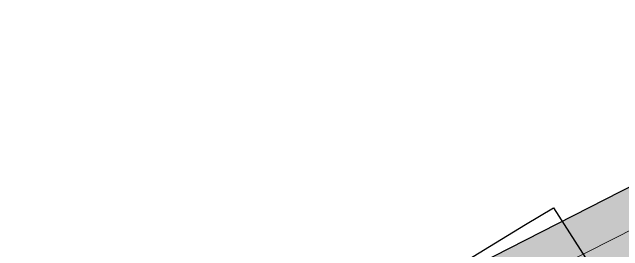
# Model space of a CAD drawing. Header units: metres. Extents: x 12 to 777, y -493 to 333.
# Drawn here: x 493.8 to 550.3, y -217.5 to -195.4 of the extents above; entities that cross this region are included whole.
import ezdxf

# ---------------------------------------------------------------- set-up
doc = ezdxf.new("R2010")
doc.units = ezdxf.units.M
doc.header["$LTSCALE"] = 5
doc.header["$MEASUREMENT"] = 0
doc.linetypes.add('HIDDEN', pattern=[0.375, 0.25, -0.125])
doc.layers.add('A-ELEV-OVHD', color=3, linetype='HIDDEN', lineweight=18)
doc.layers.add('U-ANNO-PATT', color=8, linetype='Continuous', lineweight=18)
doc.layers.add('U-PROP', color=1, linetype='Continuous')
doc.layers.add('U-STRT', color=4, linetype='Continuous')

msp = doc.modelspace()

# ---------------------------------------------------------------- hatches: boundary and pattern name
at = {"layer": 'U-ANNO-PATT'}
h = msp.add_hatch(dxfattribs=at)
h.set_pattern_fill('AR-SAND', color=256, scale=0.01, style=0)
h.set_pattern_definition([(72.91278, (-361.98575, 509.12287), (-0.29663709, 0.38959949), [0, -0.38608, 0, -0.4318, 0, -0.41275]), (42.91278, (-361.98575, 509.1229), (-0.0490128, 0.84469353), [0, -0.20828, 0, -0.34798, 0, -0.13335]), (2.91278, (-362.24037, 508.94183), (0.64382484, 0.45952211), [0, -0.127, 0, -0.4572, 0, -0.5969]), (352.91278, (-362.2404, 508.9418), (0.4931181, 0.6241398), [0, -0.0635, 0, -0.29972, 0, -0.3429])])
h.paths.add_polyline_path([(562.041, -205.973), (535.939, -219.306), (540.108, -225.17), (566.286, -211.944)])

# ---------------------------------------------------------------- linework, layer by layer
at = {"layer": 'A-ELEV-OVHD', "color": 4, "ltscale": 100}
msp.add_lwpolyline([(518.052, -335.605, -0.013411), (518.052, -335.605), (518.052, -335.605, 0.02683), (518.052, -335.605), (464.096, -373.968), (453.047, -379.991), (428.958, -321.101), (421.681, -303.189), (528.319, -227.369, -0.016714), (529.629, -226.502), (590.796, -195.443)], format="xyb", dxfattribs=at)
at = {"layer": 'U-PROP', "ltscale": 8, "flags": 128}
msp.add_lwpolyline([(447.759, -279.701), (448.479, -279.17), (474.572, -259.867), (497.556, -242.954), (518.484, -229.091), (541.332, -215.114), (543.92, -213.566), (551.805, -225.923)], dxfattribs=at)
at = {"layer": 'U-STRT'}
msp.add_lwpolyline([(520.194, -338.619, 0.000004), (520.194, -338.619), (517.477, -338.16), (517.477, -338.16), (452.854, -384.109), (418.707, -301.039), (418.707, -301.039), (526.494, -224.371, -0.018038), (528.121, -223.3), (581.063, -196.256)], format="xyb", dxfattribs=at)

doc.saveas('drawing.dxf')
